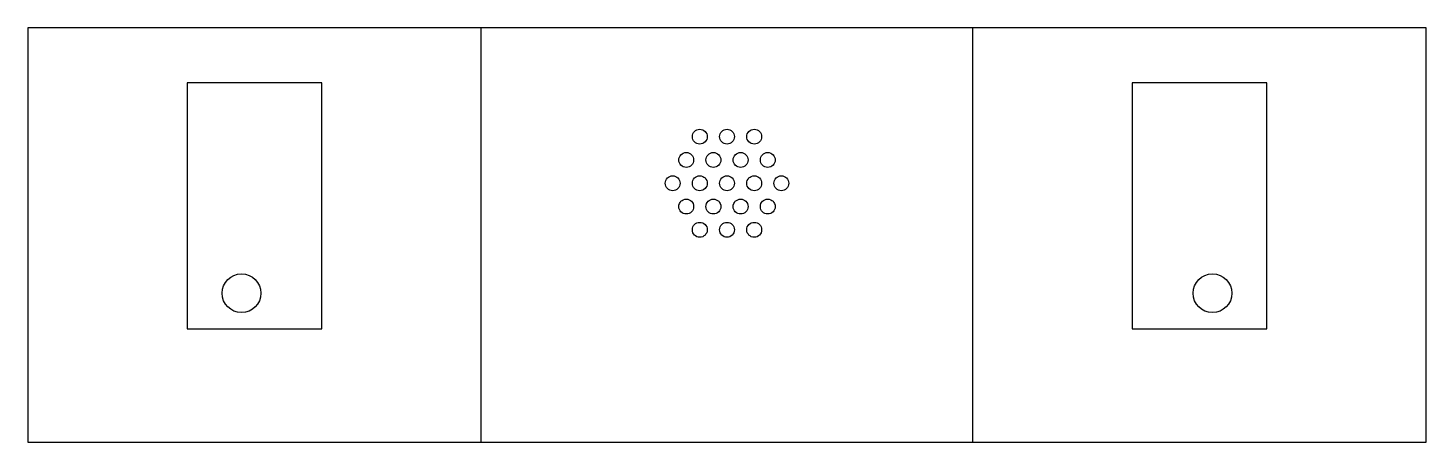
# Model space of a CAD drawing. Header units: metres. Extents: x 0 to 216, y 0 to 64.
import ezdxf

# ---------------------------------------------------------------- set-up
doc = ezdxf.new("R2010")
doc.units = ezdxf.units.M
for name, color, linetype in [('CUT', 7, 'Continuous'), ('FOLD', 1, 'Continuous'), ('GUIDE', 5, 'Continuous')]:
    doc.layers.add(name, color=color, linetype=linetype)

msp = doc.modelspace()

# ---------------------------------------------------------------- linework, layer by layer
at = {"layer": 'CUT'}
msp.add_lwpolyline([(0, 0), (216, 0), (216, 64), (0, 64)], close=True, dxfattribs=at)
for centre, radius in [((103.8, 47.2), 1.15), ((108, 47.2), 1.15), ((112.2, 47.2), 1.15), ((101.7, 43.6), 1.15), ((105.9, 43.6), 1.15), ((110.1, 43.6), 1.15), ((114.3, 43.6), 1.15), ((99.6, 40), 1.15), ((103.8, 40), 1.15), ((108, 40), 1.15), ((112.2, 40), 1.15), ((116.4, 40), 1.15), ((101.7, 36.4), 1.15), ((105.9, 36.4), 1.15), ((110.1, 36.4), 1.15), ((114.3, 36.4), 1.15), ((103.8, 32.8), 1.15), ((108, 32.8), 1.15), ((112.2, 32.8), 1.15), ((33, 23), 3), ((183, 23), 3)]:
    msp.add_circle(centre, radius, dxfattribs=at)
at = {"layer": 'FOLD'}
for points in [[(70, 0), (70, 64)], [(146, 0), (146, 64)]]:
    msp.add_lwpolyline(points, dxfattribs=at)
at = {"layer": 'GUIDE'}
for points in [[(24.6, 17.5), (45.4, 17.5), (45.4, 55.5), (24.6, 55.5)], [(170.6, 17.5), (191.4, 17.5), (191.4, 55.5), (170.6, 55.5)]]:
    msp.add_lwpolyline(points, close=True, dxfattribs=at)

doc.saveas('drawing.dxf')
